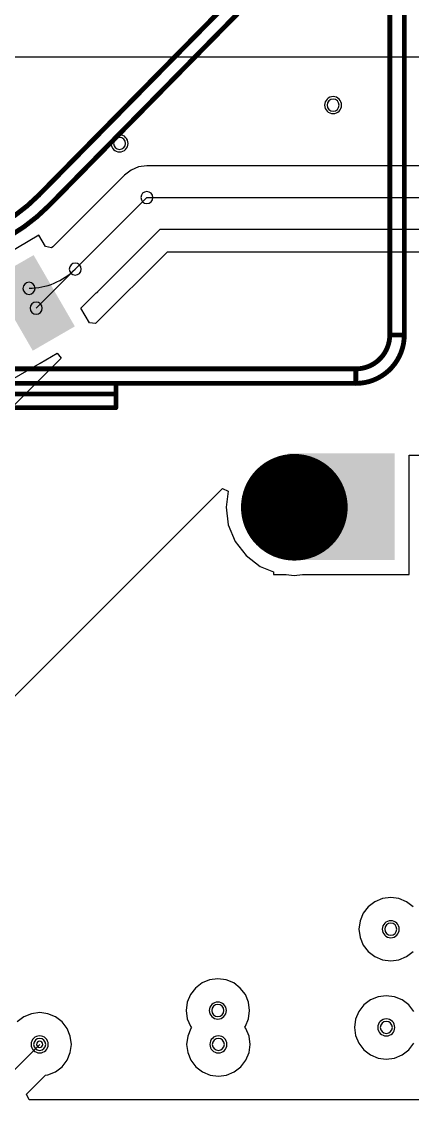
# Model space of a CAD drawing. Header units: inches. Extents: x 32166 to 66782, y 2386 to 7162.
# Drawn here: x 33704.3 to 33740.7, y 3760.2 to 3860.8 of the extents above; entities that cross this region are included whole.
import ezdxf

# ---------------------------------------------------------------- set-up
doc = ezdxf.new("R2010")
doc.units = ezdxf.units.IN
doc.header["$LTSCALE"] = 0.64311
doc.header["$MEASUREMENT"] = 0
for name, color, linetype in [('MULTILAYER', 9, 'CONTINUOUS'), ('TOPLAYER', 1, 'CONTINUOUS'), ('TOPOVERLAY', 2, 'CONTINUOUS'), ('TOPPASTE', 8, 'CONTINUOUS'), ('TOPSOLDER', 216, 'CONTINUOUS')]:
    doc.layers.add(name, color=color, linetype=linetype)

msp = doc.modelspace()

# ---------------------------------------------------------------- linework, layer by layer
at = {"layer": 'MULTILAYER', "const_width": 4.5}
msp.add_lwpolyline([(33731.94, 3815.59, 1), (33727.44, 3815.59, 1)], format="xyb", close=True, dxfattribs=at)
at = {"layer": 'MULTILAYER'}
for centre, start, end in [((33733.29, 3852.99), 0, 180), ((33733.29, 3852.99), 180, 0), ((33713.45, 3849.43), 0, 180), ((33713.45, 3849.43), 180, 0), ((33738.65, 3776.35), 0, 180), ((33738.65, 3776.35), 180, 0), ((33722.58, 3768.79), 0, 180), ((33722.58, 3768.79), 180, 0), ((33738.24, 3767.22), 0, 180), ((33738.24, 3767.22), 180, 0), ((33706.02, 3765.64), 0, 180), ((33706.02, 3765.64), 180, 0), ((33722.63, 3765.64), 0, 180), ((33722.63, 3765.64), 180, 0)]:
    msp.add_arc(centre, 0.562, start, end, dxfattribs=at)
msp.add_solid([(33708.67, 3832.57), (33705.29, 3838.42), (33705.55, 3830.77), (33702.17, 3836.62)], dxfattribs=at)
at = {"layer": 'TOPLAYER'}
for p, q in [((33686.54, 3857.49), (33796.29, 3857.49)), ((33714.51, 3846.95), (33713.9, 3846.48)), ((33714.87, 3847.1), (33714.51, 3846.95)), ((33715.22, 3847.24), (33714.87, 3847.1)), ((33715.99, 3847.34), (33715.22, 3847.24)), ((33869.46, 3847.34), (33715.99, 3847.34)), ((33713.9, 3846.48), (33707.24, 3839.82)), ((33705.7, 3834.11), (33715.99, 3844.39)), ((33715.99, 3844.39), (33870.68, 3844.39)), ((33705.95, 3840.88), (33699.72, 3837.28)), ((33706.55, 3839.84), (33705.95, 3840.88)), ((33711.43, 3835.66), (33717.21, 3841.44)), ((33717.21, 3841.44), (33870.68, 3841.44)), ((33707.11, 3839.73), (33706.55, 3839.84)), ((33707.24, 3839.82), (33707.11, 3839.73)), ((33707.24, 3839.82), (33707.24, 3839.82)), ((33707.24, 3839.82), (33707.24, 3839.82)), ((33707.24, 3839.82), (33707.24, 3839.82)), ((33707.24, 3839.82), (33707.24, 3839.82)), ((33717.86, 3839.31), (33711.22, 3832.67)), ((33849.12, 3839.31), (33717.86, 3839.31)), ((33709.86, 3834.1), (33711.28, 3835.52)), ((33711.28, 3835.52), (33711.43, 3835.64)), ((33711.43, 3835.64), (33711.43, 3835.66)), ((33711.43, 3835.64), (33711.43, 3835.64)), ((33710.65, 3832.74), (33709.86, 3834.1)), ((33711.22, 3832.67), (33710.65, 3832.74)), ((33706.06, 3828.99), (33707.66, 3829.92)), ((33707.66, 3829.92), (33708.01, 3829.46)), ((33708.01, 3829.46), (33683.07, 3804.52)), ((33703.44, 3827.48), (33706.06, 3828.99)), ((33706.06, 3828.99), (33706.06, 3828.99)), ((33706.06, 3828.99), (33706.06, 3828.99)), ((33740.36, 3809.34), (33740.36, 3820.45)), ((33740.36, 3820.45), (33756.48, 3820.45)), ((33694.06, 3788.38), (33723.02, 3817.34)), ((33723.02, 3817.34), (33723.53, 3817.09)), ((33723.53, 3817.09), (33723.34, 3815.59)), ((33723.34, 3815.59), (33723.55, 3813.95)), ((33723.55, 3813.95), (33724.19, 3812.42)), ((33724.19, 3812.42), (33725.2, 3811.1)), ((33725.2, 3811.1), (33726.52, 3810.09)), ((33726.52, 3810.09), (33727.76, 3809.58)), ((33727.76, 3809.58), (33727.76, 3809.34)), ((33727.76, 3809.34), (33728.94, 3809.34)), ((33728.94, 3809.34), (33729.69, 3809.24)), ((33729.69, 3809.24), (33730.45, 3809.34)), ((33730.45, 3809.34), (33740.36, 3809.34)), ((33737.17, 3778.91), (33736.56, 3778.44)), ((33737.88, 3779.2), (33737.17, 3778.91)), ((33738.65, 3779.3), (33737.88, 3779.2)), ((33739.41, 3779.2), (33738.65, 3779.3)), ((33740.12, 3778.91), (33739.41, 3779.2)), ((33740.73, 3778.44), (33740.12, 3778.91)), ((33736.09, 3777.83), (33735.8, 3777.12)), ((33736.56, 3778.44), (33736.09, 3777.83)), ((33735.8, 3777.12), (33735.7, 3776.35)), ((33735.7, 3776.35), (33735.8, 3775.59)), ((33735.8, 3775.59), (33736.09, 3774.88)), ((33736.09, 3774.88), (33736.56, 3774.27)), ((33736.56, 3774.27), (33737.17, 3773.8)), ((33737.17, 3773.8), (33737.88, 3773.5)), ((33737.88, 3773.5), (33738.65, 3773.4)), ((33738.65, 3773.4), (33739.41, 3773.5)), ((33739.41, 3773.5), (33740.12, 3773.8)), ((33740.12, 3773.8), (33740.73, 3774.27)), ((33721.82, 3771.64), (33721.11, 3771.35)), ((33722.58, 3771.74), (33721.82, 3771.64)), ((33723.34, 3771.64), (33722.58, 3771.74)), ((33724.06, 3771.35), (33723.34, 3771.64)), ((33720.5, 3770.88), (33720.03, 3770.27)), ((33721.11, 3771.35), (33720.5, 3770.88)), ((33724.67, 3770.88), (33724.06, 3771.35)), ((33725.14, 3770.27), (33724.67, 3770.88)), ((33719.73, 3769.56), (33719.63, 3768.79)), ((33720.03, 3770.27), (33719.73, 3769.56)), ((33725.43, 3769.56), (33725.14, 3770.27)), ((33725.53, 3768.79), (33725.43, 3769.56)), ((33736.77, 3769.77), (33736.16, 3769.31)), ((33737.48, 3770.07), (33736.77, 3769.77)), ((33738.24, 3770.17), (33737.48, 3770.07)), ((33739.01, 3770.07), (33738.24, 3770.17)), ((33739.72, 3769.77), (33739.01, 3770.07)), ((33740.33, 3769.31), (33739.72, 3769.77)), ((33705.26, 3768.49), (33704.55, 3768.2)), ((33706.02, 3768.6), (33705.26, 3768.49)), ((33706.79, 3768.49), (33706.02, 3768.6)), ((33707.5, 3768.2), (33706.79, 3768.49)), ((33719.63, 3768.79), (33719.73, 3768.03)), ((33725.43, 3768.03), (33725.53, 3768.79)), ((33735.69, 3768.7), (33735.39, 3767.98)), ((33736.16, 3769.31), (33735.69, 3768.7)), ((33740.8, 3768.7), (33740.33, 3769.31)), ((33704.55, 3768.2), (33703.94, 3767.73)), ((33708.11, 3767.73), (33707.5, 3768.2)), ((33708.58, 3767.12), (33708.11, 3767.73)), ((33719.73, 3768.03), (33720.03, 3767.32)), ((33725.14, 3767.32), (33725.43, 3768.03)), ((33735.39, 3767.98), (33735.29, 3767.22)), ((33708.87, 3766.41), (33708.58, 3767.12)), ((33708.97, 3765.64), (33708.87, 3766.41)), ((33719.78, 3766.41), (33719.68, 3765.64)), ((33720.07, 3767.12), (33719.78, 3766.41)), ((33720.03, 3767.32), (33720.13, 3767.19)), ((33720.13, 3767.19), (33720.07, 3767.12)), ((33725.08, 3767.25), (33725.14, 3767.32)), ((33725.18, 3767.12), (33725.08, 3767.25)), ((33725.48, 3766.41), (33725.18, 3767.12)), ((33725.58, 3765.64), (33725.48, 3766.41)), ((33735.29, 3767.22), (33735.39, 3766.46)), ((33735.39, 3766.46), (33735.69, 3765.74)), ((33700.53, 3760.15), (33706.02, 3765.64)), ((33708.87, 3764.88), (33708.97, 3765.64)), ((33719.68, 3765.64), (33719.78, 3764.88)), ((33725.48, 3764.88), (33725.58, 3765.64)), ((33735.69, 3765.74), (33736.16, 3765.13)), ((33740.33, 3765.13), (33740.8, 3765.74)), ((33708.58, 3764.17), (33708.87, 3764.88)), ((33719.78, 3764.88), (33720.07, 3764.17)), ((33725.18, 3764.17), (33725.48, 3764.88)), ((33736.16, 3765.13), (33736.77, 3764.66)), ((33736.77, 3764.66), (33737.48, 3764.37)), ((33739.01, 3764.37), (33739.72, 3764.66)), ((33739.72, 3764.66), (33740.33, 3765.13)), ((33707.5, 3763.09), (33708.11, 3763.56)), ((33708.11, 3763.56), (33708.58, 3764.17)), ((33720.07, 3764.17), (33720.54, 3763.56)), ((33720.54, 3763.56), (33721.15, 3763.09)), ((33724.1, 3763.09), (33724.71, 3763.56)), ((33724.71, 3763.56), (33725.18, 3764.17)), ((33737.48, 3764.37), (33738.24, 3764.27)), ((33738.24, 3764.27), (33739.01, 3764.37)), ((33704.81, 3761.01), (33706.56, 3762.77)), ((33706.56, 3762.77), (33706.79, 3762.8)), ((33706.79, 3762.8), (33707.5, 3763.09)), ((33721.15, 3763.09), (33721.86, 3762.79)), ((33721.86, 3762.79), (33722.63, 3762.69)), ((33722.63, 3762.69), (33723.39, 3762.79)), ((33723.39, 3762.79), (33724.1, 3763.09)), ((33705.03, 3760.48), (33704.81, 3761.01)), ((33952.31, 3760.48), (33705.03, 3760.48))]:
    msp.add_line(p, q, dxfattribs=at)
at = {"layer": 'TOPLAYER', "const_width": 4.5}
msp.add_lwpolyline([(33731.94, 3815.59, 1), (33727.44, 3815.59, 1)], format="xyb", close=True, dxfattribs=at)
at = {"layer": 'TOPLAYER'}
for centre, radius, start, end in [((33733.29, 3852.99), 0.562, 0, 180), ((33733.29, 3852.99), 0.562, 180, 0), ((33713.45, 3849.43), 0.562, 0, 180), ((33713.45, 3849.43), 0.562, 180, 0), ((33715.99, 3844.39), 0.562, 0, 180), ((33715.99, 3844.39), 0.562, 0, 180), ((33715.99, 3844.39), 0.562, 180, 0), ((33715.99, 3844.39), 0.562, 180, 0), ((33709.33, 3837.74), 0.562, 0, 180), ((33709.33, 3837.74), 0.562, 0, 180), ((33705.03, 3842.04), 6.08, 270.0001, 315.0001), ((33705.03, 3842.04), 6.08, 270.0001, 315.0001), ((33709.33, 3837.74), 0.562, 180, 0), ((33709.33, 3837.74), 0.562, 180, 0), ((33705.03, 3835.95), 0.562, 0, 180), ((33705.03, 3835.95), 0.562, 0, 180), ((33705.03, 3835.95), 0.562, 180, 0), ((33705.03, 3835.95), 0.562, 180, 0), ((33705.7, 3834.11), 0.562, 0, 180), ((33705.7, 3834.11), 0.562, 180, 0), ((33738.65, 3776.35), 0.562, 0, 180), ((33738.65, 3776.35), 0.562, 180, 0), ((33722.58, 3768.79), 0.562, 0, 180), ((33722.58, 3768.79), 0.562, 180, 0), ((33738.24, 3767.22), 0.562, 0, 180), ((33738.24, 3767.22), 0.562, 180, 0), ((33706.02, 3765.64), 0.562, 0, 180), ((33706.02, 3765.64), 0.562, 180, 0), ((33706.02, 3765.64), 0.286, 0, 180), ((33706.02, 3765.64), 0.286, 180, 0), ((33722.63, 3765.64), 0.562, 0, 180), ((33722.63, 3765.64), 0.562, 180, 0)]:
    msp.add_arc(centre, radius, start, end, dxfattribs=at)
for points in [[(33708.67, 3832.57), (33705.29, 3838.42), (33705.55, 3830.77), (33702.17, 3836.62)], [(33738.56, 3811.14), (33738.56, 3820.14), (33729.56, 3811.14), (33729.56, 3820.14)]]:
    msp.add_solid(points, dxfattribs=at)
at = {"layer": 'TOPOVERLAY', "const_width": 0.45}
for points in [[(33738.56, 3831.61), (33738.56, 3946.36)], [(33739.91, 3831.61), (33739.91, 3946.36)], [(33705.94, 3844.62), (33723.51, 3862.49)], [(33706.91, 3843.67), (33724.47, 3861.55)], [(33738.56, 3831.61), (33739.91, 3831.61)], [(33586.46, 3828.46), (33735.41, 3828.46)], [(33735.41, 3827.11), (33735.41, 3828.46)], [(33586.46, 3827.11), (33735.41, 3827.11)], [(33713.11, 3826.12), (33713.11, 3827.11)], [(33689.06, 3826.12), (33713.11, 3826.12)], [(33713.11, 3824.86), (33713.11, 3826.12)], [(33689.06, 3824.86), (33713.11, 3824.86)]]:
    msp.add_lwpolyline(points, dxfattribs=at)
for points in [[(33705.94, 3844.62, -0.201181), (33694.4, 3839.78)], [(33706.91, 3843.67, -0.201181), (33694.4, 3838.43)], [(33738.56, 3831.61, -0.414214), (33735.41, 3828.46)], [(33739.91, 3831.61, -0.414214), (33735.41, 3827.11)]]:
    msp.add_lwpolyline(points, format="xyb", dxfattribs=at)
at = {"layer": 'TOPOVERLAY', "const_width": 0.225}
for points in [[(33705.83, 3844.62, 1), (33706.06, 3844.62, 1)], [(33705.83, 3844.62, 1), (33706.06, 3844.62, 1)], [(33706.79, 3843.67, 1), (33707.02, 3843.67, 1)], [(33706.79, 3843.67, 1), (33707.02, 3843.67, 1)], [(33738.45, 3831.61, 1), (33738.68, 3831.61, 1)], [(33738.45, 3831.61, 1), (33738.68, 3831.61, 1)], [(33738.45, 3831.61, 1), (33738.68, 3831.61, 1)], [(33739.8, 3831.61, 1), (33740.03, 3831.61, 1)], [(33739.8, 3831.61, 1), (33740.03, 3831.61, 1)], [(33739.8, 3831.61, 1), (33740.03, 3831.61, 1)], [(33735.3, 3828.46, 1), (33735.53, 3828.46, 1)], [(33735.3, 3828.46, 1), (33735.53, 3828.46, 1)], [(33735.3, 3828.46, 1), (33735.53, 3828.46, 1)], [(33713, 3827.11, 1), (33713.22, 3827.11, 1)], [(33735.3, 3827.11, 1), (33735.53, 3827.11, 1)], [(33735.3, 3827.11, 1), (33735.53, 3827.11, 1)], [(33735.3, 3827.11, 1), (33735.53, 3827.11, 1)], [(33712.99, 3826.12, 1), (33713.22, 3826.12, 1)], [(33713, 3826.12, 1), (33713.22, 3826.12, 1)], [(33713, 3826.12, 1), (33713.22, 3826.12, 1)], [(33712.99, 3824.86, 1), (33713.22, 3824.86, 1)], [(33712.99, 3824.86, 1), (33713.22, 3824.86, 1)]]:
    msp.add_lwpolyline(points, format="xyb", close=True, dxfattribs=at)
at = {"layer": 'TOPPASTE'}
msp.add_solid([(33738.56, 3811.14), (33738.56, 3820.14), (33729.56, 3811.14), (33729.56, 3820.14)], dxfattribs=at)
at = {"layer": 'TOPSOLDER', "const_width": 4.96}
msp.add_lwpolyline([(33732.17, 3815.59, 1), (33727.21, 3815.59, 1)], format="xyb", close=True, dxfattribs=at)
at = {"layer": 'TOPSOLDER'}
for centre, start, end in [((33733.29, 3852.99), 0, 180), ((33733.29, 3852.99), 180, 0), ((33713.45, 3849.43), 0, 180), ((33713.45, 3849.43), 180, 0), ((33738.65, 3776.35), 0, 180), ((33738.65, 3776.35), 180, 0), ((33722.58, 3768.79), 0, 180), ((33722.58, 3768.79), 180, 0), ((33738.24, 3767.22), 0, 180), ((33706.02, 3765.64), 0, 180), ((33722.63, 3765.64), 0, 180), ((33738.24, 3767.22), 180, 0), ((33706.02, 3765.64), 180, 0), ((33722.63, 3765.64), 180, 0)]:
    msp.add_arc(centre, 0.791, start, end, dxfattribs=at)
for points in [[(33709.29, 3832.41), (33705.46, 3839.04), (33705.38, 3830.15), (33701.55, 3836.79)], [(33739.01, 3810.68), (33739.01, 3820.6), (33729.1, 3810.68), (33729.1, 3820.6)]]:
    msp.add_solid(points, dxfattribs=at)

doc.saveas('drawing.dxf')
